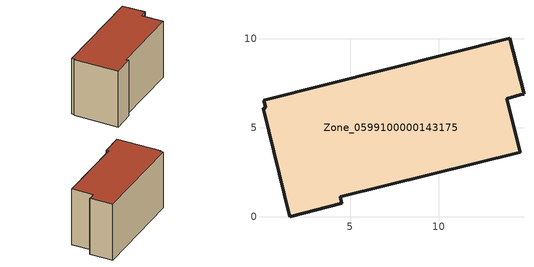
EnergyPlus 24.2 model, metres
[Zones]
Zone_0599100000143175
 floor ground (C_G): 14,10.02 14.79,6.89 14.59,6.84 13.83,6.62 14.58,3.62 4.44,1.1 4.53,0.75 1.61,0 0.1,6.1 0.27,6.11 0.15,6.55 z0
 wall outside (C_F): 0.1,6.1 1.61,0 4.53,0.75 4.44,1.1 14.58,3.62 13.83,6.62 14.59,6.84 14.79,6.89 14,10.02 0.15,6.55 0.27,6.11 0.1,6.1 z0:8.28
 roof outside (C_R): 14.79,6.89 14,10.02 0.15,6.55 0.27,6.11 0.1,6.1 1.61,0 4.53,0.75 4.44,1.1 14.58,3.62 13.83,6.62 14.59,6.84 z8.28
[BUILDING]
Pand.0599100000143175: North Axis=0; Terrain=City; Loads Convergence Tolerance Value=0.04; Temperature Convergence Tolerance Value=0.4; Solar Distribution=FullExterior; Maximum Number of Warmup Days=25; Minimum Number of Warmup Days=1
[Site:Location]
Rotterdam.The.Hague.AP_ZH_NLD Design_Conditions: Latitude=51.96; Longitude=4.45; Time Zone=1; Elevation=-4.5
[SITE:GROUNDTEMPERATURE:BUILDINGSURFACE]
18, 18, 18, 18, 18, 18, 18, 18, 18, 18, 18, 18
[MATERIAL] Thermal Absorptance=0.9; Solar Absorptance=0.7; Visible Absorptance=0.7
Name | Roughness | Thickness | Conductivity | Density | Specific Heat
G.TC.1975-1991 | MediumSmooth | 0.15 | 0.288461 | 540 | 1210
F.TC.1975-1991 | Rough | 0.3 | 0.230769 | 1920 | 840
R.TC.1975-1991 | MediumRough | 0.2 | 0.153846 | 1500 | 1000
[CONSTRUCTION]
C_G: G.TC.1975-1991
C_F: F.TC.1975-1991
C_R: R.TC.1975-1991
[ZONE]
Zone_0599100000143175: Type=1; Multiplier=1; Ceiling Height=Autocalculate; Volume=Autocalculate; Floor Area=autocalculate; Part of Total Floor Area=Yes
[ZONEINFILTRATION:DESIGNFLOWRATE]
Infil_Zone_0599100000143175: Zone or ZoneList or Space or SpaceList=Zone_0599100000143175; Schedule=AlwaysOn; Design Flow Rate Calculation Method=Flow/Area; Flow Rate per Floor Area=0.003; Constant Term Coefficient=1; Temperature Term Coefficient=0; Velocity Term Coefficient=0; Velocity Squared Term Coefficient=0
[HVACTEMPLATE:ZONE:IDEALLOADSAIRSYSTEM]
Zone_0599100000143175: Maximum Heating Supply Air Temperature=50; Minimum Cooling Supply Air Temperature=13; Maximum Heating Supply Air Humidity Ratio=0.0156; Minimum Cooling Supply Air Humidity Ratio=0.0077; Heating Limit=NoLimit; Cooling Limit=NoLimit; Dehumidification Control Type=ConstantSensibleHeatRatio; Cooling Sensible Heat Ratio=0.7; Dehumidification Setpoint=60; Humidification Control Type=None; Humidification Setpoint=30; Outdoor Air Method=None; Outdoor Air Flow Rate per Person=0.00944; Outdoor Air Flow Rate per Zone Floor Area=0; Outdoor Air Flow Rate per Zone=0; Demand Controlled Ventilation Type=None; Outdoor Air Economizer Type=NoEconomizer; Heat Recovery Type=None; Sensible Heat Recovery Effectiveness=0.7; Latent Heat Recovery Effectiveness=0.65
[ZONECONTROL:THERMOSTAT]
ThermostatControl_Zone_0599100000143175: Zone or ZoneList=Zone_0599100000143175; Control Type Schedule=DualSetpointControlType; Control 1=Thermostat_Zone_0599100000143175; Temperature Difference Between Cutout And Setpoint=0
[THERMOSTATSETPOINT:DUALSETPOINT]
Thermostat_Zone_0599100000143175: Heating Setpoint Temperature Schedule=HeatingSetpoint_Zone_0599100000143175; Cooling Setpoint Temperature Schedule=CoolingSetpoint_Zone_0599100000143175
[SCHEDULE:COMPACT]
HeatingSetpoint_Zone_0599100000143175: Through: 12/31, For: AllDays, Until: 24:00, 21
CoolingSetpoint_Zone_0599100000143175: Through: 12/31, For: AllDays, Until: 24:00, 24
DualSetpointControlType: Through: 12/31, For: AllDays, Until: 24:00, 4
AlwaysOn: Through: 12/31, For: AllDays, Until: 24:00, 1
